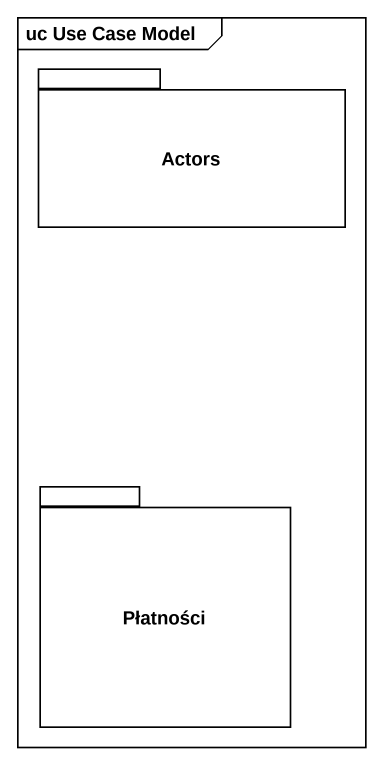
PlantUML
@startuml
mainframe uc Use Case Model
package Actors {
}
package Płatności {
}
@enduml
